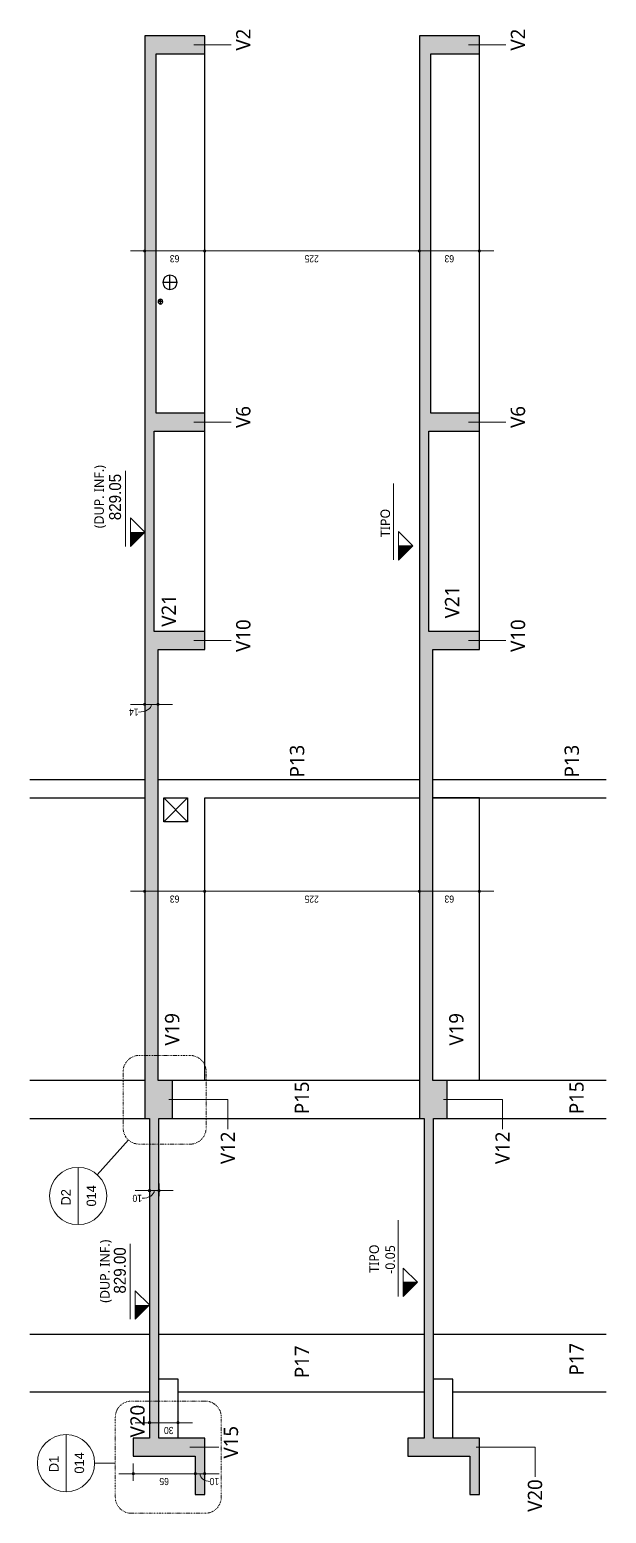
# Model space of a CAD drawing. Header units: centimetres. Extents: x -1475 to 26035, y -1239 to 84208.
# Drawn here: x 9938 to 10543, y 81937 to 83492 of the extents above; entities that cross this region are included whole.
import ezdxf

# ---------------------------------------------------------------- set-up
doc = ezdxf.new("R2010")
doc.units = ezdxf.units.CM
doc.linetypes.add('Hidden', pattern=[0.714375, 0.47625, -0.238125])
doc.linetypes.add('Traço ponto', pattern=[1.5875, 0.635, -0.47625, 0, -0.47625])
for name, color, linetype, lineweight in [('A-ANNO-DIMS', 7, 'Continuous', 9), ('A-ANNO-DIMS-50', 7, 'Continuous', 9), ('A-ANNO-SYMB', 7, 'Continuous', 9), ('A-DETL', 7, 'Hidden', 18), ('A-DETL-GENF', 7, 'Continuous', 18), ('A-DETL-THIN', 7, 'Continuous', 18), ('A-FLOR', 7, 'Continuous', 9), ('A-GENM', 7, 'Continuous', 18), ('G-ANNO-DIMS', 7, 'Continuous', 9), ('G-ANNO-TEXT', 7, 'Continuous', 9), ('S-BEAM', 7, 'Continuous', 9), ('S-BEAM-IDEN', 7, 'Continuous', 9), ('S-COLS', 7, 'Continuous', 9), ('S-COLS-IDEN', 7, 'Continuous', 9)]:
    doc.layers.add(name, color=color, linetype=linetype, lineweight=lineweight)
doc.styles.add('Fira Sans', font='', dxfattribs={"width": 0.9, "height": 7.5})
doc.styles.add('Fira Sans_3', font='', dxfattribs={"width": 0.95, "height": 12.5})
doc.styles.add('Fira Sans_4', font='', dxfattribs={"height": 10})
doc.styles.add('Gadugi', font='gadugi.ttf', dxfattribs={"height": 15})
doc.styles.add('Gadugi_1', font='gadugi.ttf', dxfattribs={"height": 10})
doc.styles.get('Fira Sans').set_extended_font_data('Fira Sans')
doc.styles.get('Fira Sans_3').set_extended_font_data('Fira Sans')
doc.styles.get('Fira Sans_4').set_extended_font_data('Fira Sans')
doc.dimstyles.new('PED_R80_1_5mm_ACIMA_As_ESQ__R00_1', dxfattribs={"dimscale": 30.48, "dimtxt": 10.229846, "dimasz": 0.328084, "dimexe": 0.246063, "dimexo": 0.246063, "dimgap": 0.049213, "dimtad": 1, "dimdec": 1, "dimrnd": 0.5, "dimdsep": 46, "dimtxsty": 'Fira Sans', "dimblk1": 'DOTSMALL', "dimblk2": 'DOTSMALL', "dimsah": 1, "dimcen": 0.09, "dimdle": 0.492126, "dimazin": 0, "dimtfac": 1, "dimtdec": 4, "dimtix": 1, "dimtmove": 1, "dimatfit": 3, "dimfxl": 1, "dimtvp": 1, "dimtolj": 1, "dimtzin": 0, "dimarcsym": 2})
doc.dimstyles.new('PED_R80_1_5mm_ACIMA_As_ESQ__R00_2', dxfattribs={"dimscale": 30.48, "dimtxt": 10.229846, "dimasz": 0.328084, "dimexe": 0.246063, "dimexo": 0.246063, "dimgap": 0.049213, "dimtad": 1, "dimdec": 1, "dimrnd": 0.5, "dimdsep": 46, "dimtxsty": 'Fira Sans', "dimblk1": 'DOTSMALL', "dimblk2": 'DOTSMALL', "dimsah": 1, "dimcen": 0.09, "dimdle": 0.492126, "dimazin": 0, "dimtfac": 1, "dimtdec": 4, "dimtix": 1, "dimtmove": 2, "dimatfit": 3, "dimfxl": 1, "dimtvp": 1, "dimtolj": 1, "dimtzin": 0, "dimarcsym": 2})
doc.dimstyles.new('PED_R80_1_5mm_ACIMA_As_ESQ__R00_3', dxfattribs={"dimscale": 30.48, "dimtxt": 10.229846, "dimasz": 0.328084, "dimexe": 0.246063, "dimexo": 0.246063, "dimgap": 0.049213, "dimtad": 1, "dimdec": 1, "dimrnd": 0.5, "dimdsep": 46, "dimtxsty": 'Fira Sans', "dimblk1": 'DOTSMALL', "dimblk2": 'DOTSMALL', "dimsah": 1, "dimcen": 0.09, "dimdle": 0.492126, "dimazin": 0, "dimtfac": 1, "dimtdec": 4, "dimtix": 1, "dimtmove": 0, "dimatfit": 3, "dimfxl": 1, "dimtvp": 1, "dimtolj": 1, "dimtzin": 0, "dimarcsym": 2})

# ---------------------------------------------------------------- blocks, each defined once
blk = doc.blocks.new('PED_FURO_RETANGULAR_R04_2020 _INSTÂNCIA_ - FURO RET-3755454-CT202 - CORTE A-A')
at = {"layer": 'A-GENM', "color": 253, "lineweight": 25, "true_color": 0xaaaaaa}
for p, q in [((-490.3, 82687.2), (-515.3, 82662.2)), ((-490.3, 82662.2), (-515.3, 82687.2))]:
    blk.add_line(p, q, dxfattribs=at)
blk = doc.blocks.new('PED_FURO_CIRCULAR_R04_2020 _INSTÂNCIA_ - FURO CIRC-3758312-CT202 - CORTE A-A')
at = {"layer": 'A-GENM', "color": 253, "lineweight": 25, "true_color": 0xaaaaaa}
for p, q in [((-508.8, 83220.1), (-508.8, 83235.1)), ((-501.3, 83227.6), (-516.3, 83227.6))]:
    blk.add_line(p, q, dxfattribs=at)
blk = doc.blocks.new('PED_FURO_CIRCULAR_R04_2020 _INSTÂNCIA_ - FURO CIRC-3747796-CT202 - CORTE A-A')
at = {"layer": 'A-GENM', "color": 253, "lineweight": 25, "true_color": 0xaaaaaa}
for p, q in [((-516.3, 83207.4), (-521.3, 83207.4)), ((-518.8, 83204.9), (-518.8, 83209.9))]:
    blk.add_line(p, q, dxfattribs=at)
blk = doc.blocks.new('Corte - Chamada de detalhe métrica-2523054-CT202 - CORTE A-A')
at = {"layer": 'A-ANNO-SYMB'}
blk.add_line((-617.8, 81960), (-617.8, 82020), dxfattribs=at)
for start, end in [(90, 270), (270, 90)]:
    blk.add_arc((-617.8, 81990), 30, start, end, dxfattribs=at)
blk = doc.blocks.new('Elevações de ponto - SIMBOLO DE NÍVEL-CORTE-2219088-CT202 - CORTE A-A')
at = {"layer": 'G-ANNO-DIMS'}
blk.add_hatch(color=256, dxfattribs=at).paths.add_polyline_path([(-545.3, 82155.7), (-530.3, 82155.7), (-545.3, 82140.7)], flags=0)
for p, q in [((-550.4, 82219.9), (-550.4, 82140.7)), ((-545.3, 82170.7), (-530.3, 82155.7)), ((-545.3, 82140.7), (-545.3, 82170.7)), ((-530.3, 82155.7), (-545.3, 82140.7))]:
    blk.add_line(p, q, dxfattribs=at)
blk = doc.blocks.new('DIMBLOCK374-CT202 - CORTE A-A')
at = {"layer": 'A-ANNO-DIMS-50', "true_color": 0x000032}
h = blk.add_hatch(color=178, dxfattribs=at)
edge = h.paths.add_edge_path(flags=0)
edge.add_arc((10059.1, 82589.3), 1.25, 0, 360)
h = blk.add_hatch(color=178, dxfattribs=at)
edge = h.paths.add_edge_path(flags=0)
edge.add_arc((10122.1, 82589.3), 1.25, 0, 360)
at = {"layer": 'A-ANNO-DIMS-50', "color": 178, "true_color": 0x000032}
for p, q in [((10059.1, 82583.6), (10059.1, 82596.8)), ((10122.1, 82583.6), (10122.1, 82596.8)), ((10044.1, 82589.3), (10122.1, 82589.3)), ((10059.1, 82589.3), (10059.1, 82583.6)), ((10122.1, 82589.3), (10122.1, 82583.6))]:
    blk.add_line(p, q, dxfattribs=at)
for centre in [(10059.1, 82589.3), (10122.1, 82589.3)]:
    blk.add_circle(centre, 1.25, dxfattribs=at)
at = {"layer": 'A-ANNO-DIMS-50', "color": 0, "insert": (10095.5, 82577.4), "char_height": 7.5, "width": 11.961, "attachment_point": 1, "rotation": 180, "line_spacing_factor": 1.049215, "style": 'Fira Sans'}
blk.add_mtext('63', dxfattribs=at)
blk = doc.blocks.new('_DotSmall')
at = {"color": 0, "linetype": 'ByBlock', "const_width": 0.5}
blk.add_lwpolyline([(-0.0625, 0, 1), (0.0625, 0, 1)], format="xyb", close=True, dxfattribs=at)
blk = doc.blocks.new('DIMBLOCK375-CT202 - CORTE A-A')
at = {"layer": 'A-ANNO-DIMS-50', "true_color": 0x000032}
h = blk.add_hatch(color=178, dxfattribs=at)
edge = h.paths.add_edge_path(flags=0)
edge.add_arc((10122.1, 82589.3), 1.25, 0, 360)
h = blk.add_hatch(color=178, dxfattribs=at)
edge = h.paths.add_edge_path(flags=0)
edge.add_arc((10347.1, 82589.3), 1.25, 0, 360)
at = {"layer": 'A-ANNO-DIMS-50', "color": 178, "true_color": 0x000032}
for p, q in [((10122.1, 82583.6), (10122.1, 82596.8)), ((10347.1, 82583.6), (10347.1, 82596.8)), ((10122.1, 82589.3), (10347.1, 82589.3)), ((10122.1, 82589.3), (10122.1, 82583.6)), ((10347.1, 82589.3), (10347.1, 82583.6))]:
    blk.add_line(p, q, dxfattribs=at)
for centre in [(10122.1, 82589.3), (10347.1, 82589.3)]:
    blk.add_circle(centre, 1.25, dxfattribs=at)
at = {"layer": 'A-ANNO-DIMS-50', "color": 0, "insert": (10241.7, 82577.4), "char_height": 7.5, "width": 17.155, "attachment_point": 1, "rotation": 180, "line_spacing_factor": 1.049215, "style": 'Fira Sans'}
blk.add_mtext('225', dxfattribs=at)
blk = doc.blocks.new('DIMBLOCK376-CT202 - CORTE A-A')
at = {"layer": 'A-ANNO-DIMS-50', "true_color": 0x000032}
h = blk.add_hatch(color=178, dxfattribs=at)
edge = h.paths.add_edge_path(flags=0)
edge.add_arc((10347.1, 82589.3), 1.25, 0, 360)
h = blk.add_hatch(color=178, dxfattribs=at)
edge = h.paths.add_edge_path(flags=0)
edge.add_arc((10410.1, 82589.3), 1.25, 0, 360)
at = {"layer": 'A-ANNO-DIMS-50', "color": 178, "true_color": 0x000032}
for p, q in [((10347.1, 82583.6), (10347.1, 82596.8)), ((10410.1, 82583.6), (10410.1, 82596.8)), ((10347.1, 82589.3), (10425.1, 82589.3)), ((10347.1, 82589.3), (10347.1, 82583.6)), ((10410.1, 82589.3), (10410.1, 82583.6))]:
    blk.add_line(p, q, dxfattribs=at)
for centre in [(10347.1, 82589.3), (10410.1, 82589.3)]:
    blk.add_circle(centre, 1.25, dxfattribs=at)
at = {"layer": 'A-ANNO-DIMS-50', "color": 0, "insert": (10383.5, 82577.4), "char_height": 7.5, "width": 11.961, "attachment_point": 1, "rotation": 180, "line_spacing_factor": 1.049215, "style": 'Fira Sans'}
blk.add_mtext('63', dxfattribs=at)
blk = doc.blocks.new('DIMBLOCK377-CT202 - CORTE A-A')
at = {"layer": 'A-ANNO-DIMS-50', "true_color": 0x000032}
h = blk.add_hatch(color=178, dxfattribs=at)
edge = h.paths.add_edge_path(flags=0)
edge.add_arc((10064.1, 82275.6), 1.25, 0, 360)
h = blk.add_hatch(color=178, dxfattribs=at)
edge = h.paths.add_edge_path(flags=0)
edge.add_arc((10074.1, 82275.6), 1.25, 0, 360)
at = {"layer": 'A-ANNO-DIMS-50', "color": 178, "true_color": 0x000032}
for p, q in [((10049.1, 82275.6), (10089.1, 82275.6)), ((10064.1, 82269.9), (10064.1, 82283.1)), ((10064.1, 82275.6), (10064.1, 82269.9)), ((10074.1, 82269.9), (10074.1, 82283.1)), ((10074.1, 82275.6), (10074.1, 82269.9))]:
    blk.add_line(p, q, dxfattribs=at)
for centre in [(10064.1, 82275.6), (10074.1, 82275.6)]:
    blk.add_circle(centre, 1.25, dxfattribs=at)
blk.add_ellipse((10056.3, 82275.6), major_axis=(12.8, 0), ratio=0.62984, start_param=4.712389, end_param=6.283185, dxfattribs=at)
at = {"layer": 'A-ANNO-DIMS-50', "color": 0, "insert": (10056.3, 82263.7), "char_height": 7.5, "width": 11.489, "attachment_point": 1, "rotation": 180, "line_spacing_factor": 1.049215, "style": 'Fira Sans'}
blk.add_mtext('10', dxfattribs=at)
blk = doc.blocks.new('DIMBLOCK378-CT202 - CORTE A-A')
at = {"layer": 'A-ANNO-DIMS-50', "true_color": 0x000032}
h = blk.add_hatch(color=178, dxfattribs=at)
edge = h.paths.add_edge_path(flags=0)
edge.add_arc((10047.1, 81978.8), 1.25, 0, 360)
h = blk.add_hatch(color=178, dxfattribs=at)
edge = h.paths.add_edge_path(flags=0)
edge.add_arc((10112.1, 81978.8), 1.25, 0, 360)
at = {"layer": 'A-ANNO-DIMS-50', "color": 178, "true_color": 0x000032}
for p, q in [((10047.1, 81989.7), (10047.1, 81971.3)), ((10047.1, 81978.8), (10047.1, 81989.7)), ((10032.1, 81978.8), (10112.1, 81978.8)), ((10112.1, 81973.1), (10112.1, 81986.3)), ((10112.1, 81978.8), (10112.1, 81973.1))]:
    blk.add_line(p, q, dxfattribs=at)
for centre in [(10047.1, 81978.8), (10112.1, 81978.8)]:
    blk.add_circle(centre, 1.25, dxfattribs=at)
at = {"layer": 'A-ANNO-DIMS-50', "color": 0, "insert": (10084.5, 81966.9), "char_height": 7.5, "width": 11.961, "attachment_point": 1, "rotation": 180, "line_spacing_factor": 1.049215, "style": 'Fira Sans'}
blk.add_mtext('65', dxfattribs=at)
blk = doc.blocks.new('DIMBLOCK379-CT202 - CORTE A-A')
at = {"layer": 'A-ANNO-DIMS-50', "true_color": 0x000032}
h = blk.add_hatch(color=178, dxfattribs=at)
edge = h.paths.add_edge_path(flags=0)
edge.add_arc((10112.1, 81978.8), 1.25, 0, 360)
h = blk.add_hatch(color=178, dxfattribs=at)
edge = h.paths.add_edge_path(flags=0)
edge.add_arc((10122.1, 81978.8), 1.25, 0, 360)
at = {"layer": 'A-ANNO-DIMS-50', "color": 178, "true_color": 0x000032}
for p, q in [((10112.1, 81973.1), (10112.1, 81986.3)), ((10112.1, 81978.8), (10137.1, 81978.8)), ((10112.1, 81978.8), (10112.1, 81973.1)), ((10122.1, 81973.1), (10122.1, 81986.3)), ((10122.1, 81978.8), (10122.1, 81973.1))]:
    blk.add_line(p, q, dxfattribs=at)
for centre in [(10112.1, 81978.8), (10122.1, 81978.8)]:
    blk.add_circle(centre, 1.25, dxfattribs=at)
blk.add_ellipse((10127.6, 81978.8), major_axis=(10.5, 0), ratio=0.765455, start_param=3.141593, end_param=4.712389, dxfattribs=at)
at = {"layer": 'A-ANNO-DIMS-50', "color": 0, "insert": (10137.2, 81966.9), "char_height": 7.5, "width": 11.489, "attachment_point": 1, "rotation": 180, "line_spacing_factor": 1.049215, "style": 'Fira Sans'}
blk.add_mtext('10', dxfattribs=at)
blk = doc.blocks.new('DIMBLOCK380-CT202 - CORTE A-A')
at = {"layer": 'A-ANNO-DIMS-50', "true_color": 0x000032}
h = blk.add_hatch(color=178, dxfattribs=at)
edge = h.paths.add_edge_path(flags=0)
edge.add_arc((10064.1, 82032.3), 1.25, 0, 360)
h = blk.add_hatch(color=178, dxfattribs=at)
edge = h.paths.add_edge_path(flags=0)
edge.add_arc((10094.1, 82032.3), 1.25, 0, 360)
at = {"layer": 'A-ANNO-DIMS-50', "color": 178, "true_color": 0x000032}
for p, q in [((10064.1, 82038), (10064.1, 82024.8)), ((10064.1, 82032.3), (10064.1, 82038)), ((10094.1, 82038), (10094.1, 82024.8)), ((10094.1, 82032.3), (10094.1, 82038)), ((10109.1, 82032.3), (10049.1, 82032.3))]:
    blk.add_line(p, q, dxfattribs=at)
for centre in [(10064.1, 82032.3), (10094.1, 82032.3)]:
    blk.add_circle(centre, 1.25, dxfattribs=at)
at = {"layer": 'A-ANNO-DIMS-50', "color": 0, "insert": (10089.3, 82020.4), "char_height": 7.5, "width": 12.276, "attachment_point": 1, "rotation": 180, "line_spacing_factor": 1.049215, "style": 'Fira Sans'}
blk.add_mtext('30', dxfattribs=at)
blk = doc.blocks.new('DIMBLOCK381-CT202 - CORTE A-A')
at = {"layer": 'A-ANNO-DIMS-50', "true_color": 0x000032}
h = blk.add_hatch(color=178, dxfattribs=at)
edge = h.paths.add_edge_path(flags=0)
edge.add_arc((10347.1, 83260.5), 1.25, 0, 360)
h = blk.add_hatch(color=178, dxfattribs=at)
edge = h.paths.add_edge_path(flags=0)
edge.add_arc((10410.1, 83260.5), 1.25, 0, 360)
at = {"layer": 'A-ANNO-DIMS-50', "color": 178, "true_color": 0x000032}
for p, q in [((10347.1, 83266.2), (10347.1, 83253)), ((10347.1, 83260.5), (10347.1, 83266.2)), ((10410.1, 83266.2), (10410.1, 83253)), ((10410.1, 83260.5), (10410.1, 83266.2)), ((10425.1, 83260.5), (10347.1, 83260.5))]:
    blk.add_line(p, q, dxfattribs=at)
for centre in [(10347.1, 83260.5), (10410.1, 83260.5)]:
    blk.add_circle(centre, 1.25, dxfattribs=at)
at = {"layer": 'A-ANNO-DIMS-50', "color": 0, "insert": (10383.5, 83248.6), "char_height": 7.5, "width": 11.961, "attachment_point": 1, "rotation": 180, "line_spacing_factor": 1.049215, "style": 'Fira Sans'}
blk.add_mtext('63', dxfattribs=at)
blk = doc.blocks.new('DIMBLOCK382-CT202 - CORTE A-A')
at = {"layer": 'A-ANNO-DIMS-50', "true_color": 0x000032}
h = blk.add_hatch(color=178, dxfattribs=at)
edge = h.paths.add_edge_path(flags=0)
edge.add_arc((10122.1, 83260.5), 1.25, 0, 360)
h = blk.add_hatch(color=178, dxfattribs=at)
edge = h.paths.add_edge_path(flags=0)
edge.add_arc((10347.1, 83260.5), 1.25, 0, 360)
at = {"layer": 'A-ANNO-DIMS-50', "color": 178, "true_color": 0x000032}
for p, q in [((10122.1, 83266.2), (10122.1, 83253)), ((10122.1, 83260.5), (10122.1, 83266.2)), ((10347.1, 83266.2), (10347.1, 83253)), ((10347.1, 83260.5), (10347.1, 83266.2)), ((10347.1, 83260.5), (10122.1, 83260.5))]:
    blk.add_line(p, q, dxfattribs=at)
for centre in [(10122.1, 83260.5), (10347.1, 83260.5)]:
    blk.add_circle(centre, 1.25, dxfattribs=at)
at = {"layer": 'A-ANNO-DIMS-50', "color": 0, "insert": (10241.7, 83248.6), "char_height": 7.5, "width": 17.155, "attachment_point": 1, "rotation": 180, "line_spacing_factor": 1.049215, "style": 'Fira Sans'}
blk.add_mtext('225', dxfattribs=at)
blk = doc.blocks.new('DIMBLOCK383-CT202 - CORTE A-A')
at = {"layer": 'A-ANNO-DIMS-50', "true_color": 0x000032}
h = blk.add_hatch(color=178, dxfattribs=at)
edge = h.paths.add_edge_path(flags=0)
edge.add_arc((10059.1, 83260.5), 1.25, 0, 360)
h = blk.add_hatch(color=178, dxfattribs=at)
edge = h.paths.add_edge_path(flags=0)
edge.add_arc((10122.1, 83260.5), 1.25, 0, 360)
at = {"layer": 'A-ANNO-DIMS-50', "color": 178, "true_color": 0x000032}
for p, q in [((10059.1, 83266.2), (10059.1, 83253)), ((10059.1, 83260.5), (10059.1, 83266.2)), ((10122.1, 83266.2), (10122.1, 83253)), ((10122.1, 83260.5), (10122.1, 83266.2)), ((10122.1, 83260.5), (10044.1, 83260.5))]:
    blk.add_line(p, q, dxfattribs=at)
for centre in [(10059.1, 83260.5), (10122.1, 83260.5)]:
    blk.add_circle(centre, 1.25, dxfattribs=at)
at = {"layer": 'A-ANNO-DIMS-50', "color": 0, "insert": (10095.5, 83248.6), "char_height": 7.5, "width": 11.961, "attachment_point": 1, "rotation": 180, "line_spacing_factor": 1.049215, "style": 'Fira Sans'}
blk.add_mtext('63', dxfattribs=at)
blk = doc.blocks.new('DIMBLOCK384-CT202 - CORTE A-A')
at = {"layer": 'A-ANNO-DIMS-50', "true_color": 0x000032}
h = blk.add_hatch(color=178, dxfattribs=at)
edge = h.paths.add_edge_path(flags=0)
edge.add_arc((10059.1, 82785.2), 1.25, 0, 360)
h = blk.add_hatch(color=178, dxfattribs=at)
edge = h.paths.add_edge_path(flags=0)
edge.add_arc((10073.1, 82785.2), 1.25, 0, 360)
at = {"layer": 'A-ANNO-DIMS-50', "color": 178, "true_color": 0x000032}
for p, q in [((10044.1, 82785.2), (10088.1, 82785.2)), ((10059.1, 82779.5), (10059.1, 82792.7)), ((10059.1, 82785.2), (10059.1, 82779.5)), ((10073.1, 82779.5), (10073.1, 82792.7)), ((10073.1, 82785.2), (10073.1, 82779.5))]:
    blk.add_line(p, q, dxfattribs=at)
for centre in [(10059.1, 82785.2), (10073.1, 82785.2)]:
    blk.add_circle(centre, 1.25, dxfattribs=at)
blk.add_ellipse((10052.6, 82785.2), major_axis=(13.5, 0), ratio=0.59803, start_param=4.712389, end_param=6.283185, dxfattribs=at)
at = {"layer": 'A-ANNO-DIMS-50', "color": 0, "insert": (10052.6, 82773.4), "char_height": 7.5, "width": 11.174, "attachment_point": 1, "rotation": 180, "line_spacing_factor": 1.049215, "style": 'Fira Sans'}
blk.add_mtext('14', dxfattribs=at)

msp = doc.modelspace()

# ---------------------------------------------------------------- hatches: boundary and pattern name
at = {"layer": 'A-DETL-GENF'}
for points in [[(10325.09, 82936.59), (10340.07, 82951.57), (10325.09, 82951.57)], [(10330.09, 82164.5), (10345.07, 82179.47), (10330.09, 82179.47)]]:
    msp.add_hatch(color=256, dxfattribs=at).paths.add_polyline_path(points, flags=0)
at = {"layer": 'A-FLOR', "lineweight": 18, "true_color": 0xa6a6a6}
for points in [[(10064.36, 83090.67), (10071.06, 83090.67), (10071.06, 83467.17), (10059.06, 83467.17), (10059.06, 83090.67)], [(10359.06, 83090.67), (10359.06, 83467.17), (10347.06, 83467.17), (10347.06, 83090.67)], [(10059.06, 82861.67), (10069.06, 82861.67), (10069.06, 83071.67), (10059.06, 83071.67), (10059.06, 82881.74)], [(10357.06, 82861.67), (10357.06, 83071.67), (10347.06, 83071.67), (10347.06, 82861.67)], [(10070.73, 82391.17), (10073.06, 82391.17), (10073.06, 82842.67), (10059.06, 82842.67), (10059.06, 82391.17)], [(10347.06, 82391.17), (10361.06, 82391.17), (10361.06, 82842.67), (10347.06, 82842.67), (10347.06, 82723.29)], [(10074.06, 82016.17), (10074.06, 82366.17), (10064.06, 82366.17), (10064.06, 82016.17)], [(10362.06, 82016.17), (10362.06, 82351.17), (10352.06, 82351.17), (10352.06, 82016.17)], [(10112.06, 81957.17), (10122.06, 81957.17), (10122.06, 81997.17), (10112.06, 81997.17)], [(10400.06, 81957.17), (10410.06, 81957.17), (10410.06, 81997.17), (10400.06, 81997.17)]]:
    msp.add_hatch(color=253, dxfattribs=at).paths.add_polyline_path(points, flags=0)
at = {"layer": 'S-BEAM', "true_color": 0xa6a6a6}
for points in [[(10090.87, 83467.17), (10122.06, 83467.17), (10122.06, 83486.17), (10059.06, 83486.17), (10059.06, 83467.17), (10073.06, 83467.17)], [(10361.06, 83467.17), (10410.06, 83467.17), (10410.06, 83486.17), (10347.06, 83486.17), (10347.06, 83467.17), (10359.06, 83467.17)], [(10122.06, 83071.67), (10122.06, 83090.67), (10059.06, 83090.67), (10059.06, 83071.67), (10093.06, 83071.67)], [(10357.06, 83071.67), (10410.06, 83071.67), (10410.06, 83090.67), (10347.06, 83090.67), (10347.06, 83071.67), (10351.92, 83071.67)], [(10059.06, 82842.67), (10122.06, 82842.67), (10122.06, 82861.67), (10059.06, 82861.67)], [(10347.06, 82842.67), (10410.06, 82842.67), (10410.06, 82861.67), (10347.06, 82861.67)], [(10064.06, 82351.17), (10064.06, 82366.17), (10074.06, 82366.17), (10074.06, 82351.17), (10088.06, 82351.17), (10088.06, 82391.17), (10059.06, 82391.17), (10059.06, 82351.17)], [(10362.06, 82351.17), (10376.06, 82351.17), (10376.06, 82391.17), (10347.06, 82391.17), (10347.06, 82351.17), (10361.06, 82351.17)], [(10089.62, 81997.17), (10122.06, 81997.17), (10122.06, 82016.17), (10047.06, 82016.17), (10047.06, 81997.17), (10074.06, 81997.17)], [(10391.96, 81997.17), (10410.06, 81997.17), (10410.06, 82016.17), (10335.06, 82016.17), (10335.06, 81997.17), (10362.06, 81997.17)]]:
    msp.add_hatch(color=253, dxfattribs=at).paths.add_polyline_path(points, flags=0)

# ---------------------------------------------------------------- linework, layer by layer
at = {"layer": 'A-ANNO-SYMB', "linetype": 'Traço ponto'}
for p, q in [((10106.51, 82417.31), (10053.46, 82417.31)), ((10036.46, 82400.31), (10036.46, 82341.27)), ((10123.51, 82341.27), (10123.51, 82400.31)), ((10053.46, 82324.27), (10106.51, 82324.27)), ((10122.38, 82055), (10045.27, 82055)), ((10028.27, 82038), (10028.27, 81954.33)), ((10139.38, 81954.33), (10139.38, 82038)), ((10045.27, 81937.33), (10122.38, 81937.33))]:
    msp.add_line(p, q, dxfattribs=at)
at = {"layer": 'A-ANNO-SYMB'}
for p, q in [((10042.07, 82328.65), (10009.26, 82292.27)), ((10028.27, 81990.03), (10006.53, 81990.03))]:
    msp.add_line(p, q, dxfattribs=at)
at = {"layer": 'A-ANNO-SYMB', "linetype": 'Traço ponto'}
for centre, start, end in [((10053.46, 82400.31), 90, 180), ((10106.51, 82400.31), 0, 90), ((10053.46, 82341.27), 180, 270), ((10106.51, 82341.27), 270, 0), ((10045.27, 82038), 90, 180), ((10122.38, 82038), 0, 90), ((10045.27, 81954.33), 180, 270), ((10122.38, 81954.33), 270, 0)]:
    msp.add_arc(centre, 17, start, end, dxfattribs=at)
at = {"layer": 'A-DETL', "linetype": 'Continuous'}
for p, q in [((10319.97, 82936.63), (10319.97, 83016.63)), ((10340.07, 82951.57), (10325.09, 82966.54)), ((10325.09, 82966.54), (10325.09, 82951.57)), ((10324.97, 82164.54), (10324.97, 82244.54)), ((10345.07, 82179.47), (10330.09, 82194.45)), ((10330.09, 82194.45), (10330.09, 82179.47))]:
    msp.add_line(p, q, dxfattribs=at)
at = {"layer": 'A-DETL-THIN'}
for p, q in [((10325.09, 82951.57), (10325.09, 82936.59)), ((10325.09, 82936.59), (10340.07, 82951.57)), ((10340.07, 82951.57), (10325.09, 82951.57)), ((10330.09, 82179.47), (10330.09, 82164.5)), ((10330.09, 82164.5), (10345.07, 82179.47)), ((10345.07, 82179.47), (10330.09, 82179.47))]:
    msp.add_line(p, q, dxfattribs=at)
at = {"layer": 'A-FLOR', "lineweight": 25}
for p, q in [((10059.06, 83467.17), (10059.06, 83090.67)), ((10071.06, 83090.67), (10071.06, 83467.17)), ((10347.06, 83467.17), (10347.06, 83090.67)), ((10359.06, 83090.67), (10359.06, 83467.17)), ((10059.06, 83071.67), (10059.06, 82861.67)), ((10069.06, 82861.67), (10069.06, 83071.67)), ((10347.06, 83071.67), (10347.06, 82861.67)), ((10357.06, 82861.67), (10357.06, 83071.67)), ((10059.06, 82842.67), (10059.06, 82391.17)), ((10073.06, 82391.17), (10073.06, 82842.67)), ((10347.06, 82842.67), (10347.06, 82391.17)), ((10361.06, 82391.17), (10361.06, 82842.67)), ((10064.06, 82351.17), (10064.06, 82016.17)), ((10074.06, 82016.17), (10074.06, 82351.17)), ((10352.06, 82351.17), (10352.06, 82016.17)), ((10362.06, 82016.17), (10362.06, 82351.17)), ((10112.06, 81997.17), (10112.06, 81957.17)), ((10122.06, 81957.17), (10122.06, 81997.17)), ((10400.06, 81997.17), (10400.06, 81957.17)), ((10410.06, 81957.17), (10410.06, 81997.17)), ((10112.06, 81957.17), (10122.06, 81957.17)), ((10400.06, 81957.17), (10410.06, 81957.17))]:
    msp.add_line(p, q, dxfattribs=at)
at = {"layer": 'S-BEAM', "lineweight": 25}
for p, q in [((10059.06, 83486.17), (10059.06, 83467.17)), ((10122.06, 83486.17), (10059.06, 83486.17)), ((10122.06, 83467.17), (10122.06, 83486.17)), ((10347.06, 83486.17), (10347.06, 83467.17)), ((10410.06, 83486.17), (10347.06, 83486.17)), ((10410.06, 83467.17), (10410.06, 83486.17)), ((10071.06, 83467.17), (10122.06, 83467.17)), ((10122.06, 83090.67), (10122.06, 83467.17)), ((10359.06, 83467.17), (10410.06, 83467.17)), ((10410.06, 83090.67), (10410.06, 83467.17)), ((10059.06, 83090.67), (10059.06, 83071.67)), ((10122.06, 83090.67), (10071.06, 83090.67)), ((10122.06, 83071.67), (10122.06, 83090.67)), ((10347.06, 83090.67), (10347.06, 83071.67)), ((10410.06, 83090.67), (10359.06, 83090.67)), ((10410.06, 83071.67), (10410.06, 83090.67)), ((10069.06, 83071.67), (10122.06, 83071.67)), ((10122.06, 82861.67), (10122.06, 83071.67)), ((10357.06, 83071.67), (10410.06, 83071.67)), ((10410.06, 82861.67), (10410.06, 83071.67)), ((10059.06, 82861.67), (10059.06, 82842.67)), ((10122.06, 82861.67), (10069.06, 82861.67)), ((10122.06, 82842.67), (10122.06, 82861.67)), ((10347.06, 82861.67), (10347.06, 82842.67)), ((10410.06, 82861.67), (10357.06, 82861.67)), ((10410.06, 82842.67), (10410.06, 82861.67)), ((10073.06, 82842.67), (10122.06, 82842.67)), ((10361.06, 82842.67), (10410.06, 82842.67)), ((10079.06, 82662.16), (10079.06, 82687.17)), ((10104.06, 82687.17), (10104.06, 82662.16)), ((10122.06, 82391.17), (10122.06, 82687.17)), ((10410.06, 82687.17), (10361.06, 82687.17)), ((10410.06, 82391.17), (10410.06, 82687.17)), ((10104.06, 82662.16), (10079.06, 82662.16)), ((10059.06, 82391.17), (10059.06, 82351.17)), ((10088.06, 82391.17), (10073.06, 82391.17)), ((10088.06, 82351.17), (10088.06, 82391.17)), ((10347.06, 82391.17), (10347.06, 82351.17)), ((10376.06, 82391.17), (10361.06, 82391.17)), ((10376.06, 82351.17), (10376.06, 82391.17)), ((10059.06, 82351.17), (10064.06, 82351.17)), ((10074.06, 82351.17), (10088.06, 82351.17)), ((10347.06, 82351.17), (10352.06, 82351.17)), ((10362.06, 82351.17), (10376.06, 82351.17)), ((10094.06, 82078.09), (10074.06, 82078.09)), ((10094.06, 82016.17), (10094.06, 82078.09)), ((10382.06, 82078.09), (10362.06, 82078.09)), ((10382.06, 82016.17), (10382.06, 82078.09)), ((10064.06, 82016.17), (10047.06, 82016.17)), ((10047.06, 82016.17), (10047.06, 81997.17)), ((10122.06, 82016.17), (10074.06, 82016.17)), ((10122.06, 81997.17), (10122.06, 82016.17)), ((10335.06, 82016.17), (10335.06, 81997.17)), ((10352.06, 82016.17), (10335.06, 82016.17)), ((10410.06, 82016.17), (10362.06, 82016.17)), ((10410.06, 81997.17), (10410.06, 82016.17)), ((10047.06, 81997.17), (10112.06, 81997.17)), ((10335.06, 81997.17), (10400.06, 81997.17))]:
    msp.add_line(p, q, dxfattribs=at)
for centre, radius, start, end in [((10085.56, 83227.6), 7.5, 0, 180), ((10085.56, 83227.6), 7.5, 180, 0), ((10075.56, 83207.41), 2.5, 0, 180), ((10075.56, 83207.41), 2.5, 180, 0)]:
    msp.add_arc(centre, radius, start, end, dxfattribs=at)
at = {"layer": 'S-BEAM-IDEN'}
for p, q in [((10110.55, 83476.67), (10149.77, 83476.67)), ((10398.55, 83476.67), (10437.77, 83476.67)), ((10110.55, 83081.17), (10149.77, 83081.17)), ((10398.55, 83081.17), (10437.77, 83081.17)), ((10110.55, 82852.17), (10149.77, 82852.17)), ((10398.55, 82852.17), (10437.77, 82852.17)), ((10084.48, 82371.17), (10146.34, 82371.17)), ((10146.34, 82371.17), (10146.34, 82340.14)), ((10372.48, 82371.17), (10434.34, 82371.17)), ((10434.34, 82371.17), (10434.34, 82340.14)), ((10106.35, 82006.67), (10136.78, 82006.67)), ((10406.48, 82006.67), (10468.34, 82006.67)), ((10468.34, 82006.67), (10468.34, 81975.64))]:
    msp.add_line(p, q, dxfattribs=at)
at = {"layer": 'S-COLS', "lineweight": 25}
for p, q in [((10059.06, 82706.17), (9938.46, 82706.17)), ((10347.06, 82706.17), (10073.06, 82706.17)), ((10543.12, 82706.17), (10361.06, 82706.17)), ((9938.46, 82687.17), (10059.06, 82687.17)), ((10079.06, 82687.17), (10104.06, 82687.17)), ((10122.06, 82687.17), (10347.06, 82687.17)), ((10361.06, 82687.17), (10543.12, 82687.17)), ((10059.06, 82391.17), (9938.46, 82391.17)), ((10347.06, 82391.17), (10088.06, 82391.17)), ((10543.12, 82391.17), (10376.06, 82391.17)), ((9938.46, 82351.17), (10059.06, 82351.17)), ((10088.06, 82351.17), (10347.06, 82351.17)), ((10376.06, 82351.17), (10543.12, 82351.17)), ((10064.06, 82124.67), (9938.46, 82124.67)), ((10352.06, 82124.67), (10074.06, 82124.67)), ((10543.12, 82124.67), (10362.06, 82124.67)), ((9938.46, 82064.67), (10064.06, 82064.67)), ((10094.06, 82064.67), (10352.06, 82064.67)), ((10382.06, 82064.67), (10543.12, 82064.67))]:
    msp.add_line(p, q, dxfattribs=at)

# ---------------------------------------------------------------- block references
at = {"layer": 'A-ANNO-SYMB'}
for p in [(10607, 279.97), (10594.37, 0)]:
    msp.add_blockref('Corte - Chamada de detalhe métrica-2523054-CT202 - CORTE A-A', p, dxfattribs=at)
at = {"layer": 'A-GENM', "color": 253, "lineweight": 25, "true_color": 0xaaaaaa}
for name in ['PED_FURO_CIRCULAR_R04_2020 _INSTÂNCIA_ - FURO CIRC-3758312-CT202 - CORTE A-A', 'PED_FURO_CIRCULAR_R04_2020 _INSTÂNCIA_ - FURO CIRC-3747796-CT202 - CORTE A-A', 'PED_FURO_RETANGULAR_R04_2020 _INSTÂNCIA_ - FURO RET-3755454-CT202 - CORTE A-A']:
    msp.add_blockref(name, (10594.37, 0), dxfattribs=at)
at = {"layer": 'G-ANNO-DIMS'}
for p in [(10589.37, 810.12), (10594.37, 0)]:
    msp.add_blockref('Elevações de ponto - SIMBOLO DE NÍVEL-CORTE-2219088-CT202 - CORTE A-A', p, dxfattribs=at)

# ---------------------------------------------------------------- texts
at = {"layer": 'A-ANNO-SYMB', "char_height": 10, "attachment_point": 1, "rotation": 90, "style": 'Fira Sans_4'}
for s, insert, width in [('D2', (9971.47, 82260.03), 20.443), ('014', (9998.15, 82258.95), 27.2574), ('D1', (9958.84, 81980.56), 19.2405), ('014', (9985.52, 81978.98), 27.2574)]:
    msp.add_mtext(s, dxfattribs=dict(at, insert=insert, width=width))
at = {"layer": 'G-ANNO-DIMS', "char_height": 12.5, "attachment_point": 1, "rotation": 90, "line_spacing_factor": 1.049215, "style": 'Fira Sans_3'}
for s, insert, width in [('829.05', (10021.76, 82978.28), 60.1485), ('829.00', (10026.76, 82167.65), 61.376)]:
    msp.add_mtext(s, dxfattribs=dict(at, insert=insert, width=width))
at = {"layer": 'G-ANNO-TEXT', "char_height": 10, "attachment_point": 1, "rotation": 90, "style": 'Gadugi_1'}
for s, insert, width in [('(DUP. INF.)', (10006.24, 82969.89), 81.7721), ('TIPO', (10306.33, 82960.52), 36.0759), ('(DUP. INF.)', (10012.32, 82158.04), 81.7721), ('TIPO', (10294.61, 82189.42), 36.0759), ('-0.05', (10311.47, 82188.43), 38.0802)]:
    msp.add_mtext(s, dxfattribs=dict(at, insert=insert, width=width))
at = {"layer": 'S-BEAM-IDEN', "char_height": 15, "attachment_point": 1, "rotation": 90, "style": 'Gadugi'}
for s, insert, width in [('V2', (10154.95, 83470.6), 30.0633), ('V2', (10442.95, 83470.6), 30.0633), ('V6', (10154.95, 83075.1), 30.0633), ('V6', (10442.95, 83075.1), 30.0633), ('V21', (10373.86, 82875.52), 44.0928), ('V21', (10076.86, 82866.68), 44.0928), ('V10', (10154.95, 82840.32), 44.0928), ('V10', (10442.95, 82840.32), 44.0928), ('V19', (10080.31, 82427.6), 44.0928), ('V19', (10378.33, 82427.6), 44.0928), ('V12', (10138.79, 82303.44), 44.0928), ('V12', (10426.79, 82303.44), 44.0928), ('V20', (10044.01, 82016.94), 44.0928), ('V15', (10141.95, 81994.82), 44.0928), ('V20', (10460.79, 81938.94), 44.0928)]:
    msp.add_mtext(s, dxfattribs=dict(at, insert=insert, width=width))
at = {"layer": 'S-COLS-IDEN', "char_height": 15, "width": 42.4894, "attachment_point": 1, "rotation": 90, "style": 'Gadugi'}
for s, insert in [('P13', (10211.3, 82708.75)), ('P13', (10499.3, 82708.75)), ('P15', (10216.3, 82355.8)), ('P15', (10504.3, 82355.8)), ('P17', (10216.3, 82079.1)), ('P17', (10504.3, 82081.77))]:
    msp.add_mtext(s, dxfattribs=dict(at, insert=insert))

# ---------------------------------------------------------------- dimensions: what is measured, and where the dimension line sits
at = {"layer": 'A-ANNO-DIMS', "color": 178, "true_color": 0x000032}
for base, p1, p2, override, picture, middle in [((10059.06, 83260.49), (10122.06, 83258.72), (10059.06, 83258.72), {"dimpost": '<>', "dimfxl": 63}, 'DIMBLOCK383-CT202 - CORTE A-A', (10090.56, 83265.81)), ((10122.06, 83260.49), (10347.06, 83258.72), (10122.06, 83258.72), {"dimpost": '<>', "dimfxl": 225}, 'DIMBLOCK382-CT202 - CORTE A-A', (10234.56, 83265.81)), ((10347.06, 83260.49), (10410.06, 83258.72), (10347.06, 83258.72), {"dimpost": '<>', "dimfxl": 63}, 'DIMBLOCK381-CT202 - CORTE A-A', (10378.56, 83265.81)), ((10122.06, 82589.29), (10059.06, 82591.06), (10122.06, 82591.06), {"dimpost": '<>', "dimfxl": 63}, 'DIMBLOCK374-CT202 - CORTE A-A', (10090.56, 82594.6)), ((10347.06, 82589.29), (10122.06, 82591.06), (10347.06, 82591.06), {"dimpost": '<>', "dimfxl": 225}, 'DIMBLOCK375-CT202 - CORTE A-A', (10234.56, 82594.6)), ((10410.06, 82589.29), (10347.06, 82591.06), (10410.06, 82591.06), {"dimpost": '<>', "dimfxl": 63}, 'DIMBLOCK376-CT202 - CORTE A-A', (10378.56, 82594.6)), ((10112.06, 81978.8), (10047.06, 81997.17), (10112.06, 81980.57), {"dimpost": '<>', "dimfxl": 67.08543}, 'DIMBLOCK378-CT202 - CORTE A-A', (10079.56, 81984.12))]:
    dim = msp.add_linear_dim(base=base, p1=p1, p2=p2, dimstyle='PED_R80_1_5mm_ACIMA_As_ESQ__R00_3', override=override, dxfattribs=at)
    dim.commit()
    dim.dimension.update_dxf_attribs({"geometry": picture, "text_midpoint": middle})
for base, p1, p2, dimstyle, override, picture, middle in [((10073.06, 82785.24), (10059.06, 82787.01), (10073.06, 82787.01), 'PED_R80_1_5mm_ACIMA_As_ESQ__R00_1', {"dimpost": '<>', "dimfxl": 14}, 'DIMBLOCK384-CT202 - CORTE A-A', (10047, 82778.36)), ((10074.06, 82275.62), (10064.06, 82277.38), (10074.06, 82277.38), 'PED_R80_1_5mm_ACIMA_As_ESQ__R00_1', {"dimpost": '<>', "dimfxl": 10}, 'DIMBLOCK377-CT202 - CORTE A-A', (10050.53, 82268.73)), ((10064.06, 82032.27), (10094.06, 82030.51), (10064.06, 82030.51), 'PED_R80_1_5mm_ACIMA_As_ESQ__R00_2', {"dimpost": '<>', "dimfxl": 30}, 'DIMBLOCK380-CT202 - CORTE A-A', (10083.16, 82025.39)), ((10122.06, 81978.8), (10112.06, 81980.57), (10122.06, 81980.57), 'PED_R80_1_5mm_ACIMA_As_ESQ__R00_1', {"dimpost": '<>', "dimfxl": 10}, 'DIMBLOCK379-CT202 - CORTE A-A', (10131.42, 81971.92))]:
    dim = msp.add_linear_dim(base=base, p1=p1, p2=p2, dimstyle=dimstyle, override=override, dxfattribs=at)
    dim.commit()
    dim.dimension.update_dxf_attribs({"geometry": picture, "text_midpoint": middle, "dimtype": 160, "text_rotation": 360})

doc.saveas('drawing.dxf')
